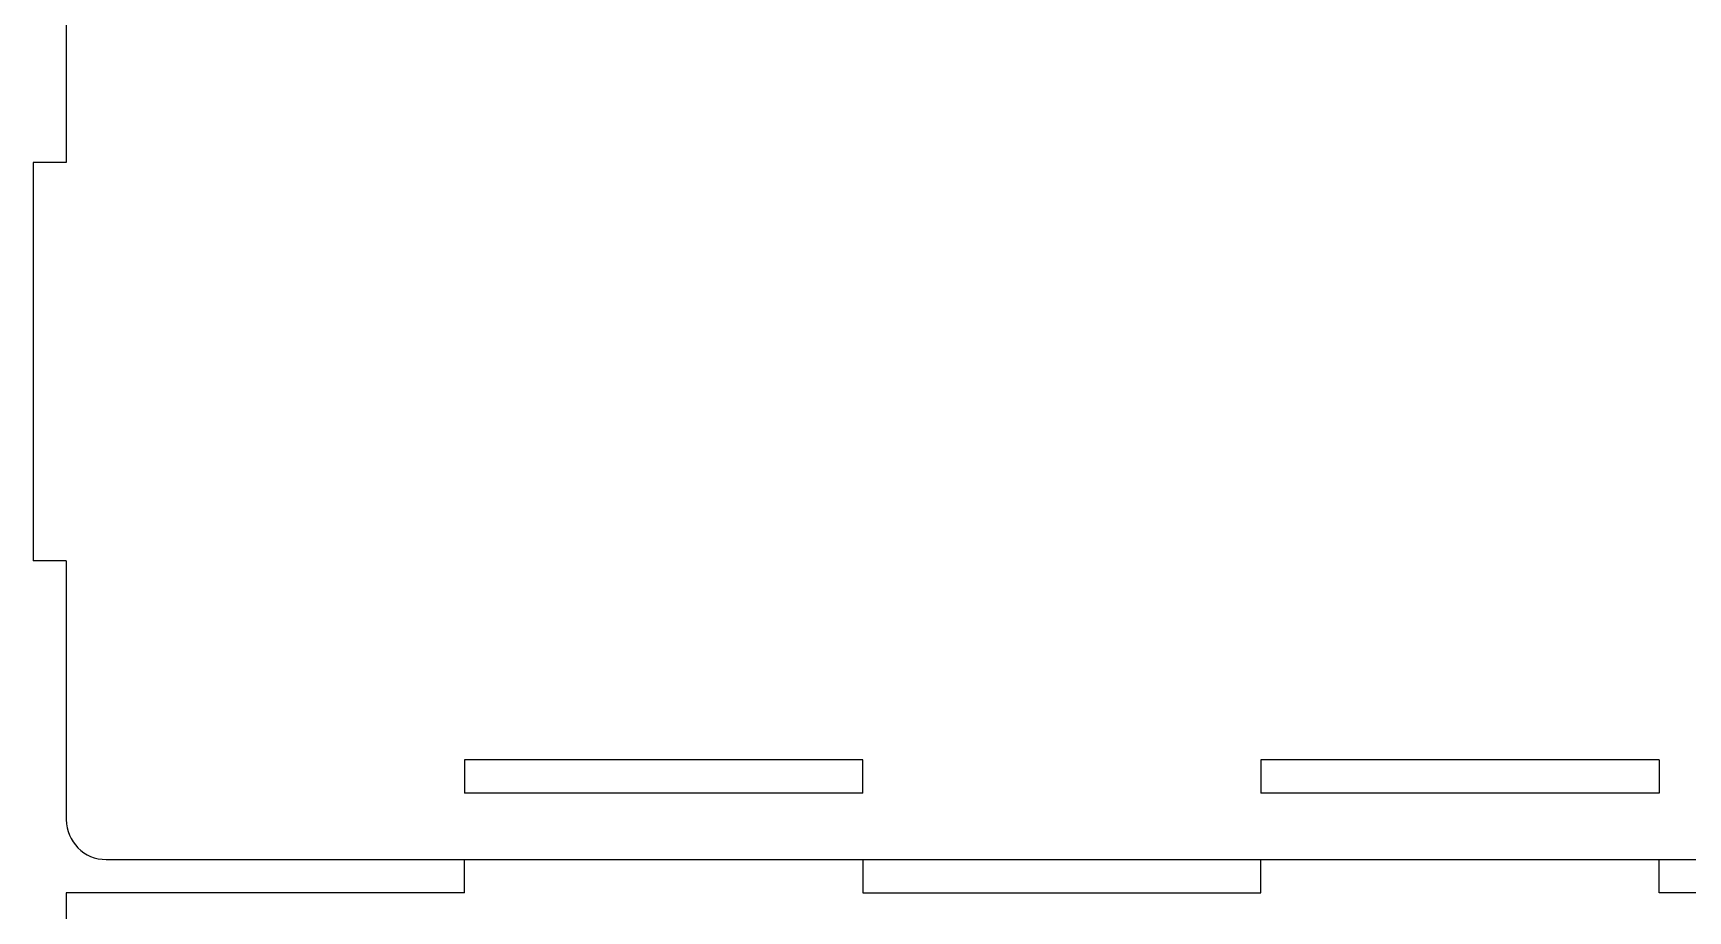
# Model space of a CAD drawing. Header units: millimetres. Extents: x 9 to 348, y 407 to 812.
# Drawn here: x 8.9 to 133.6, y 613.5 to 679.7 of the extents above; entities that cross this region are included whole.
import ezdxf

# ---------------------------------------------------------------- set-up
doc = ezdxf.new("R2010")
doc.units = ezdxf.units.MM

# ---------------------------------------------------------------- blocks, each defined once
blk = doc.blocks.new('1-Box Front')
at = {"color": 179, "linetype": 'Continuous', "lineweight": 25}
for p, q in [((2.5, 67.5), (2.5, 52.5)), ((2.5, 52.5), (0, 52.5)), ((0, 52.5), (0, 22.5)), ((2.5, 22.5), (0, 22.5)), ((2.5, 22.5), (2.5, 3)), ((62.5, 7.5), (32.5, 7.5)), ((32.5, 7.5), (32.5, 5)), ((62.5, 5), (62.5, 7.5)), ((122.5, 7.5), (92.5, 7.5)), ((92.5, 7.5), (92.5, 5)), ((122.5, 7.5), (122.5, 5)), ((62.5, 5), (32.5, 5)), ((122.5, 5), (92.5, 5)), ((5.5, 0), (209.5, 0))]:
    blk.add_line(p, q, dxfattribs=at)
blk.add_arc((5.5, 3), 3, 180, 270, dxfattribs=at)
blk = doc.blocks.new('6-Box Front')
at = {"color": 179, "linetype": 'Continuous', "lineweight": 25}
for p, q in [((32.5, 70), (62.5, 70)), ((32.5, 67.5), (32.5, 70)), ((62.5, 70), (62.5, 67.5)), ((92.5, 67.5), (92.5, 70)), ((92.5, 70), (122.5, 70)), ((122.5, 67.5), (122.5, 70)), ((2.5, 67.5), (2.5, 52.5)), ((32.5, 67.5), (2.5, 67.5)), ((62.5, 67.5), (92.5, 67.5)), ((152.5, 67.5), (122.5, 67.5))]:
    blk.add_line(p, q, dxfattribs=at)

msp = doc.modelspace()

# ---------------------------------------------------------------- block references
at = {"color": 7, "linetype": 'Continuous'}
for name, p in [('1-Box Front', (8.92, 617.42)), ('6-Box Front', (8.92, 547.42))]:
    msp.add_blockref(name, p, dxfattribs=at)

doc.saveas('drawing.dxf')
